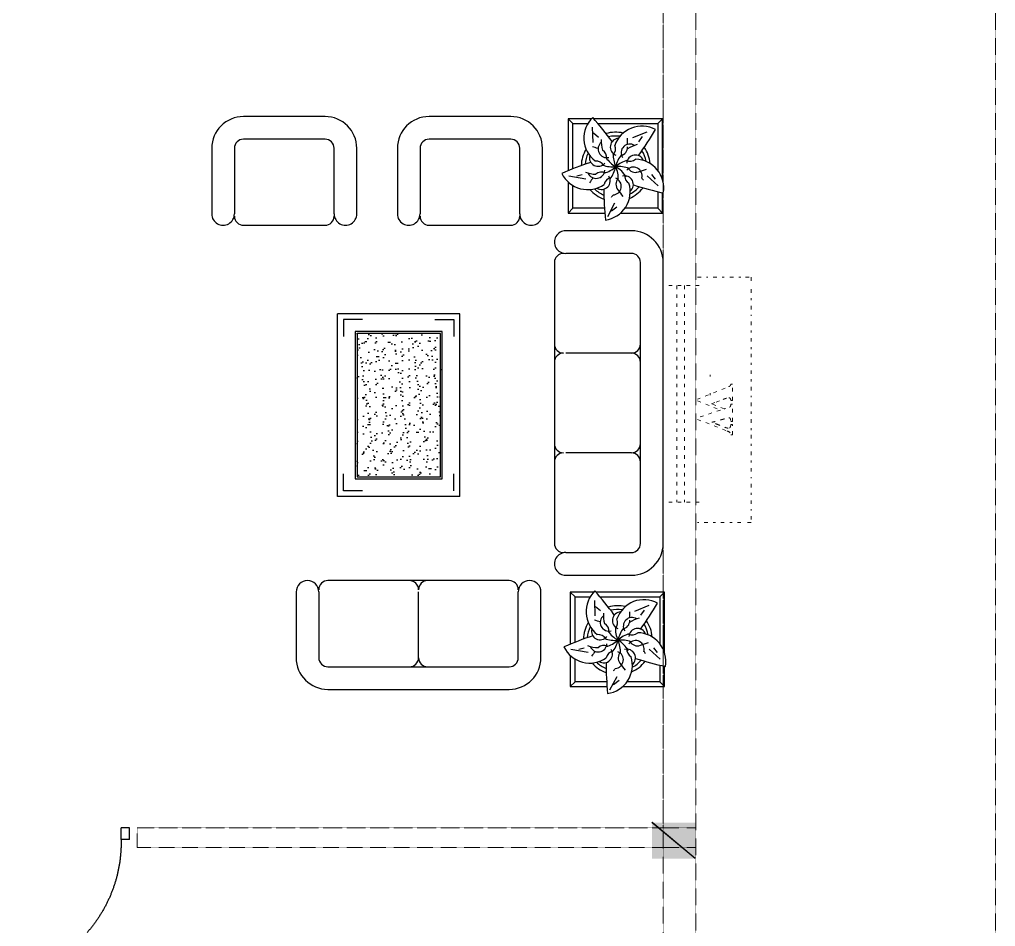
# Model space of a CAD drawing. Header units: millimetres. Extents: x -15225 to 158921, y -72156 to 56162.
# Drawn here: x 21750 to 28307, y -52285 to -46190 of the extents above; entities that cross this region are included whole.
import ezdxf

# ---------------------------------------------------------------- set-up
doc = ezdxf.new("R2010")
doc.units = ezdxf.units.MM
doc.linetypes.add('ACAD_ISO03W100', pattern=[30, 12, -18])
doc.linetypes.add('DASHED2', pattern=[0.375, 0.25, -0.125])
doc.layers.get('0').update_dxf_attribs({"linetype": 'CONTINUOUS'})
for name, color, linetype in [('doors and windows', 1, 'CONTINUOUS'), ('H', 7, 'CONTINUOUS'), ('P', 7, 'CONTINUOUS')]:
    doc.layers.add(name, color=color, linetype=linetype)
doc.layers.add('FURNIT', color=204, linetype='CONTINUOUS', lineweight=9)
doc.layers.add('Layer2', color=7, linetype='ACAD_ISO03W100', lineweight=15)
doc.layers.add('furnitures', color=7, linetype='CONTINUOUS', true_color=0xe67219)

# ---------------------------------------------------------------- blocks, each defined once
blk = doc.blocks.new('D1')
at = {"layer": 'doors and windows'}
for p, q in [((0, 0), (0, 9)), ((0, 9), (0.5, 9)), ((0.5, 0), (0.5, 9)), ((9, 0.7), (8.5, 0.7)), ((8.5, 0.7), (8.5, 0)), ((9, 0.7), (9, 0)), ((0.5, 0), (0, 0)), ((9, 0), (8.5, 0))]:
    blk.add_line(p, q, dxfattribs=at)
at = {"layer": 'doors and windows', "linetype": 'ACAD_ISO03W100', "ltscale": 0.5}
blk.add_arc((0.35, 0.85), 8.151, 358.9456, 88.9456, dxfattribs=at)
blk = doc.blocks.new('A$Cb1573d39')
at = {"layer": 'doors and windows', "xscale": -10, "yscale": 10, "zscale": 10}
blk.add_blockref('D1', (370.76, -79.37), dxfattribs=at)
blk = doc.blocks.new('A$Cfcc27f74')
at = {"layer": 'H', "linetype": 'Continuous'}
blk.add_hatch(color=256, dxfattribs=at).paths.add_polyline_path([(-0.456, -0.625), (-0.456, 1.015), (1.538, 1.015), (1.538, -0.625), (-0.456, -0.625)])
at = {"layer": 'P'}
blk.add_lwpolyline([(1.52, -0.625), (-0.456, 1.033)], dxfattribs=at)
blk = doc.blocks.new('colomn')
at = {"color": 7, "linetype": 'ByBlock', "lineweight": 0}
blk.add_blockref('A$Cfcc27f74', (-262.222, 1241.651), dxfattribs=at)
blk = doc.blocks.new('sofa2')
at = {"layer": 'furnitures'}
for p, q in [((5, 0), (-5, 0)), ((5, -1.25), (-5, -1.25)), ((-6.75, -1.75), (-6.75, -5.375)), ((-5.5, -1.75), (-5.5, -5.375)), ((0, -1.75), (0, -5.375)), ((0, -1.75), (0, -5.375)), ((5.5, -5.375), (5.5, -1.75)), ((6.75, -5.375), (6.75, -1.75)), ((-5, -6), (5, -6))]:
    blk.add_line(p, q, dxfattribs=at)
for centre, radius, start, end in [((-5, -1.75), 1.75, 90, 180), ((5, -1.75), 1.75, 0, 90), ((-5, -1.75), 0.5, 90, 180), ((-0.5, -1.75), 0.5, 0, 90), ((0.5, -1.75), 0.5, 90, 180), ((5, -1.75), 0.5, 0, 90), ((-6.125, -5.375), 0.625, 180, 0), ((6.125, -5.375), 0.625, 180, 0), ((-5, -5.5), 0.5, 180, 270), ((-0.5, -5.5), 0.5, 270, 0), ((0.5, -5.5), 0.5, 180, 270), ((5, -5.5), 0.5, 270, 0)]:
    blk.add_arc(centre, radius, start, end, dxfattribs=at)
blk = doc.blocks.new('sofa3')
at = {"layer": 'furnitures'}
for p, q in [((7.75, 0), (-7.75, 0)), ((7.75, -1.25), (-7.75, -1.25)), ((-9.5, -1.75), (-9.5, -5.375)), ((-8.25, -1.75), (-8.25, -5.375)), ((-2.75, -1.75), (-2.75, -5.375)), ((-2.75, -1.75), (-2.75, -5.375)), ((2.75, -1.75), (2.75, -5.375)), ((2.75, -1.75), (2.75, -5.375)), ((8.25, -5.375), (8.25, -1.75)), ((9.5, -5.375), (9.5, -1.75)), ((-7.75, -6), (7.75, -6))]:
    blk.add_line(p, q, dxfattribs=at)
for centre, radius, start, end in [((-7.75, -1.75), 1.75, 90, 180), ((7.75, -1.75), 1.75, 0, 90), ((-7.75, -1.75), 0.5, 90, 180), ((-3.25, -1.75), 0.5, 0, 90), ((-2.25, -1.75), 0.5, 90, 180), ((2.25, -1.75), 0.5, 0, 90), ((3.25, -1.75), 0.5, 90, 180), ((7.75, -1.75), 0.5, 0, 90), ((-8.875, -5.375), 0.625, 180, 0), ((8.875, -5.375), 0.625, 180, 0), ((-7.75, -5.5), 0.5, 180, 270), ((-3.25, -5.5), 0.5, 270, 0), ((-2.25, -5.5), 0.5, 180, 270), ((2.25, -5.5), 0.5, 270, 0), ((3.25, -5.5), 0.5, 180, 270), ((7.75, -5.5), 0.5, 270, 0)]:
    blk.add_arc(centre, radius, start, end, dxfattribs=at)
blk = doc.blocks.new('sofa1')
at = {"layer": 'furnitures'}
for p, q in [((2.25, 0), (-2.25, 0)), ((2.25, -1.25), (-2.25, -1.25)), ((-4, -1.75), (-4, -5.375)), ((-2.75, -1.75), (-2.75, -5.375)), ((2.75, -5.375), (2.75, -1.75)), ((4, -5.375), (4, -1.75)), ((-2.25, -6), (2.25, -6))]:
    blk.add_line(p, q, dxfattribs=at)
for centre, radius, start, end in [((-2.25, -1.75), 1.75, 90, 180), ((2.25, -1.75), 1.75, 0, 90), ((-2.25, -1.75), 0.5, 90, 180), ((2.25, -1.75), 0.5, 0, 90), ((-3.375, -5.375), 0.625, 180, 0), ((3.375, -5.375), 0.625, 180, 0), ((-2.25, -5.5), 0.5, 180, 270), ((2.25, -5.5), 0.5, 270, 0)]:
    blk.add_arc(centre, radius, start, end, dxfattribs=at)
blk = doc.blocks.new('coir-')
at = {"layer": 'furnitures'}
h = blk.add_hatch(dxfattribs=at)
h.set_pattern_fill('AR-SAND', color=256, scale=0.015, style=0)
h.set_pattern_definition([(37.5, (-761.1087, -35.0692), (-0.02400047, 0.73411986), [0, -0.57912, 0, -0.6477, 0, -0.619125]), (7.5, (-761.1087, -35.0692), (0.6742849, 1.0752377), [0, -0.31242, 0, -0.52197, 0, -0.200025]), (327.5, (-761.5773, -35.0692), (1.18648856, 0.0021558), [0, -0.1905, 0, -0.6858, 0, -0.89535]), (317.5, (-761.5773, -35.0692), (1.1453347, 0.334394), [0, -0.09525, 0, -0.44958, 0, -0.51435])])
h.paths.add_polyline_path([(-3.959, 5.676), (-3.959, 1.081), (3.959, 1.081), (3.959, 5.676)])
for p, q in [((-5.041, 6.757), (5.041, 6.757)), ((-5.041, 0), (-5.041, 6.757)), ((5.041, 0), (5.041, 6.757)), ((-4.721, 6.416), (-3.785, 6.416)), ((-4.721, 6.416), (-3.785, 6.416)), ((-4.721, 5.378), (-4.721, 6.416)), ((-4.721, 5.378), (-4.721, 6.416)), ((4.721, 6.416), (3.785, 6.416)), ((4.721, 6.416), (3.785, 6.416)), ((4.721, 5.378), (4.721, 6.416)), ((4.721, 5.378), (4.721, 6.416)), ((4.058, 5.774), (-4.058, 5.774)), ((-4.058, 5.774), (-4.058, 0.983)), ((3.959, 5.676), (-3.959, 5.676)), ((-3.959, 5.676), (-3.959, 1.081)), ((3.959, 1.081), (3.959, 5.676)), ((4.058, 0.983), (4.058, 5.774)), ((-3.959, 1.081), (3.959, 1.081)), ((4.721, 1.379), (4.721, 0.341)), ((4.721, 1.379), (4.721, 0.341)), ((-4.058, 0.983), (4.058, 0.983)), ((-5.041, 0), (5.041, 0)), ((-4.721, 0.341), (-3.785, 0.341)), ((-4.721, 0.341), (-3.785, 0.341)), ((4.721, 0.341), (3.785, 0.341)), ((4.721, 0.341), (3.785, 0.341))]:
    blk.add_line(p, q, dxfattribs=at)
blk = doc.blocks.new('flower')
at = {"layer": 'furnitures'}
for p, q in [((-1.339, 2.645), (-2.625, 2.645)), ((-2.625, 2.645), (-2.625, -0.221)), ((-2.365, 2.385), (-2.625, 2.645)), ((-2.365, 2.385), (-1.533, 2.385)), ((-2.365, -0.117), (-2.365, 2.385)), ((2.575, 2.645), (-1.208, 2.645)), ((-0.985, 2.385), (2.315, 2.385)), ((2.315, 2.385), (2.575, 2.645)), ((2.315, 2.385), (2.315, -0.197)), ((2.575, -0.692), (2.575, 2.645)), ((-2.625, -0.842), (-2.625, -2.555)), ((-2.365, -2.295), (-2.365, -1.037)), ((2.315, -1.379), (2.315, -2.295)), ((2.575, -2.555), (2.575, -1.439)), ((-2.365, -2.295), (-2.625, -2.555)), ((-2.625, -2.555), (-0.601, -2.555)), ((-0.619, -2.295), (-2.365, -2.295)), ((0.272, -2.555), (2.575, -2.555)), ((2.315, -2.295), (0.505, -2.295)), ((2.315, -2.295), (2.575, -2.555))]:
    blk.add_line(p, q, dxfattribs=at)
at = {"layer": 'furnitures', "color": 3}
for p, q in [((-1.251, 1.334), (-1.274, 2.19)), ((-0.95, 1.612), (-1.228, 1.843)), ((1.708, 1.912), (0.922, 1.588)), ((1.268, 1.38), (1.476, 1.658)), ((-1.644, -0.679), (-2.591, -0.517)), ((-1.852, -0.448), (-2.152, -0.517)), ((2.332, -1.049), (1.731, -0.494)), ((2.193, -0.679), (1.985, -0.425)), ((-0.442, -2.739), (-0.049, -1.998)), ((0.067, -2.229), (-0.234, -2.461))]:
    blk.add_line(p, q, dxfattribs=at)
for centre, radius, start, end in [((-0.175, 1.573), 1.582, 133.7709, 232.4562), ((-15.856, -10.145), 19.446, 36.3611, 41.403), ((1.442, 0.653), 1.582, 61.7709, 160.9232), ((-14.548, 11.945), 19.446, 324.3611, 329.403), ((-6.865, -17.527), 19.446, 72.3611, 73.3361), ((-0.493, 0.978), 0.479, 129.2089, 284.5535), ((0.783, 1.375), 1.582, 175.5885, 196.9232), ((0.176, 1.082), 0.479, 93.2089, 248.5535), ((-0.493, 0.978), 0.479, 317.3492, 23.5397), ((0.176, 1.082), 0.479, 281.3492, 1.952), ((0.778, 0.772), 0.479, 57.2089, 212.5535), ((1.55, -0.319), 1.582, 103.5885, 124.9232), ((-18.791, 1.112), 19.446, 0.3611, 1.3361), ((-0.974, 0.502), 0.479, 165.2089, 320.5535), ((-0.974, 0.502), 0.479, 353.3492, 59.5397), ((1.442, 0.653), 1.582, 177.5421, 204.3607), ((1.55, -0.319), 1.582, 141.5421, 168.3607), ((1.083, 0.167), 0.479, 21.2089, 176.5535), ((4.749, -18.215), 19.446, 108.3611, 113.403), ((-1.083, -0.167), 0.479, 29.3492, 95.5397), ((-0.175, 1.573), 1.582, 249.5421, 276.3607), ((-1.066, 1.169), 1.582, 285.5421, 312.3607), ((0.783, 1.375), 1.582, 213.5421, 240.3607), ((-1.55, 0.319), 1.582, 321.5421, 348.3607), ((1.066, -1.169), 1.582, 105.5421, 132.3607), ((0.175, -1.573), 1.582, 69.5421, 96.3607), ((-1.442, -0.653), 1.582, 357.5421, 24.3607), ((0.778, 0.772), 0.479, 245.3492, 311.5397), ((1.066, -1.169), 1.582, 349.7709, 88.9232), ((-1.55, 0.319), 1.582, 205.7709, 304.9232), ((-1.066, 1.169), 1.582, 247.5885, 268.9232), ((-1.083, -0.167), 0.479, 201.2089, 356.5535), ((-0.778, -0.772), 0.479, 65.3492, 131.5397), ((-0.778, -0.772), 0.479, 237.2089, 32.5535), ((-0.783, -1.375), 1.582, 30.4375, 60.3607), ((0.493, -0.978), 0.479, 309.2089, 104.5535), ((0.974, -0.502), 0.479, 173.3492, 239.5397), ((0.974, -0.502), 0.479, 345.2089, 140.5535), ((1.083, 0.167), 0.479, 209.3492, 289.952), ((-4.749, 18.215), 19.446, 287.9577, 289.3361), ((14.548, -11.945), 19.446, 144.3611, 145.3361), ((-0.176, -1.082), 0.479, 101.3492, 167.5397), ((-0.783, -1.375), 1.582, 277.7709, 16.9232), ((-0.176, -1.082), 0.479, 273.2089, 68.5535), ((0.493, -0.978), 0.479, 137.3492, 217.952), ((6.865, 17.527), 19.446, 252.3611, 257.403), ((0.175, -1.573), 1.582, 31.5885, 37.015), ((18.791, -1.112), 19.446, 180.3611, 185.403), ((-1.442, -0.653), 1.582, 319.5885, 325.015), ((15.856, 10.145), 19.446, 215.9577, 217.3361)]:
    blk.add_arc(centre, radius, start, end, dxfattribs=at)
at = {"layer": 'furnitures'}
for centre, radius, start, end in [((0, 0), 1.903, 77.3946, 106.2488), ((0, 0), 1.695, 81.9746, 103.4633), ((0, 0), 1.903, 149.3946, 178.2488), ((0, 0), 1.695, 153.9746, 175.4633), ((0, 0), 1.695, 9.9746, 31.4633), ((0, 0), 1.903, 5.3946, 34.2488), ((0.175, -1.573), 1.582, 52.4562, 52.9232), ((0, 0), 1.903, 221.3946, 250.2488), ((0, 0), 1.695, 225.9746, 247.4633), ((-1.442, -0.653), 1.582, 340.4562, 340.9232), ((0, 0), 1.903, 293.3946, 322.2488), ((0, 0), 1.695, 297.9746, 319.4633)]:
    blk.add_arc(centre, radius, start, end, dxfattribs=at)
blk = doc.blocks.new('A$C55d5ff66')
at = {"layer": 'FURNIT', "xscale": 10, "yscale": 10, "zscale": 10}
for name, p, rotation in [('flower', (-203.45, -60.46), 180), ('sofa3', (-228.42, -191.3), 89.99999999999999), ('coir-', (-116.37, -190.12), 270), ('sofa1', (-121.84, -349.3), 180), ('sofa1', (-19.48, -349.3), 180), ('flower', (-202.26, -321.63), 180)]:
    blk.add_blockref(name, p, dxfattribs=dict(at, rotation=rotation))
blk.add_blockref('sofa2', (-93.52, -33.3), dxfattribs=at)
blk = doc.blocks.new('sofa')
at = {"layer": 'P', "linetype": 'ByBlock', "lineweight": 0, "xscale": 0.08321249200093483, "yscale": 0.08321249200093483, "zscale": 0.08321249200093483, "rotation": 180}
blk.add_blockref('A$C55d5ff66', (90.722, 928.6), dxfattribs=at)
blk = doc.blocks.new('plan')
at = {"color": 7, "lineweight": 15}
for p, q in [((665406.8, 151066.8), (665286, 151066.8)), ((665332.5, 151066.8), (665332.5, 150338.6)), ((665357.3, 151066.8), (665357.3, 150338.6)), ((665401.6, 151094.7), (665435.7, 151094.7)), ((665454.3, 151094.7), (665491.5, 151094.7)), ((665454.3, 151094.7), (665491.5, 151094.7)), ((665510.1, 151094.7), (665547.3, 151094.7)), ((665510.1, 151094.7), (665547.3, 151094.7)), ((665562.7, 151094.7), (665581.4, 151094.7)), ((665562.7, 151094.7), (665581.4, 151094.7)), ((665581.4, 151094.7), (665581.4, 151073)), ((665581.4, 151094.7), (665581.4, 151073)), ((665581.4, 151054.3), (665581.4, 151017.2)), ((665581.4, 151054.3), (665581.4, 151017.2)), ((665581.4, 150998.7), (665581.4, 150964.6)), ((665581.4, 150998.7), (665581.4, 150964.6)), ((665581.4, 150945.9), (665581.4, 150908.8)), ((665581.4, 150945.9), (665581.4, 150908.8)), ((665581.4, 150890.1), (665581.4, 150853)), ((665581.4, 150890.1), (665581.4, 150853)), ((665581.4, 150837.5), (665581.4, 150800.2)), ((665581.4, 150837.5), (665581.4, 150800.2)), ((665581.4, 150781.7), (665581.4, 150744.5)), ((665581.4, 150781.7), (665581.4, 150744.5)), ((665443.6, 150761.2), (665443.6, 150766.9)), ((665494.3, 150721.7), (665401.1, 150684.9)), ((665494.3, 150721.7), (665401.1, 150684.9)), ((665443.6, 150698.7), (665443.6, 150704.8)), ((665519.3, 150735.8), (665513.3, 150735.8)), ((665519.3, 150735.8), (665513.3, 150735.8)), ((665519.3, 150680.6), (665519.3, 150735.8)), ((665519.3, 150680.6), (665519.3, 150735.8)), ((665581.4, 150725.9), (665581.4, 150691.8)), ((665581.4, 150725.9), (665581.4, 150691.8)), ((665401.1, 150678.9), (665478.2, 150647.8)), ((665401.1, 150678.9), (665478.2, 150647.8)), ((665448.3, 150669.2), (665464.4, 150674.8)), ((665464.4, 150674.8), (665487.5, 150684.1)), ((665464.4, 150674.8), (665487.5, 150684.1)), ((665513.3, 150680.6), (665519.3, 150680.6)), ((665513.3, 150680.6), (665519.3, 150680.6)), ((665581.4, 150673.2), (665581.4, 150636)), ((665581.4, 150673.2), (665581.4, 150636)), ((665478.2, 150647.8), (665401.1, 150622.4)), ((665478.2, 150647.8), (665401.1, 150622.4)), ((665491.1, 150652.3), (665448.3, 150669.2)), ((665491.1, 150652.3), (665448.3, 150669.2)), ((665519.3, 150668.4), (665513.3, 150668.4)), ((665519.3, 150668.4), (665513.3, 150668.4)), ((665519.3, 150610.3), (665519.3, 150668.4)), ((665519.3, 150610.3), (665519.3, 150668.4)), ((665401.1, 150616.8), (665500.8, 150578)), ((665401.1, 150616.8), (665500.8, 150578)), ((665513.3, 150610.3), (665519.3, 150610.3)), ((665513.3, 150610.3), (665519.3, 150610.3)), ((665581.4, 150617.5), (665581.4, 150580.3)), ((665581.4, 150617.5), (665581.4, 150580.3)), ((665519.3, 150599.4), (665513.3, 150599.4)), ((665519.3, 150599.4), (665513.3, 150599.4)), ((665519.3, 150565.5), (665519.3, 150599.4)), ((665519.3, 150565.5), (665519.3, 150599.4)), ((665513.3, 150565.5), (665519.3, 150565.5)), ((665513.3, 150565.5), (665519.3, 150565.5)), ((665581.4, 150564.8), (665581.4, 150527.6)), ((665581.4, 150564.8), (665581.4, 150527.6)), ((665581.4, 150509), (665581.4, 150471.8)), ((665581.4, 150509), (665581.4, 150471.8)), ((665581.4, 150453.3), (665581.4, 150419.2)), ((665581.4, 150453.3), (665581.4, 150419.2)), ((665581.4, 150400.6), (665581.4, 150363.4)), ((665581.4, 150400.6), (665581.4, 150363.4)), ((665581.4, 150344.8), (665581.4, 150310.7)), ((665581.4, 150344.8), (665581.4, 150310.7)), ((665406.8, 150338.6), (665286, 150338.6)), ((665581.4, 150292.1), (665581.4, 150270.3)), ((665581.4, 150292.1), (665581.4, 150270.3)), ((665435.7, 150270.3), (665401.6, 150270.3)), ((665491.5, 150270.3), (665454.3, 150270.3)), ((665491.5, 150270.3), (665454.3, 150270.3)), ((665547.3, 150270.3), (665510.1, 150270.3)), ((665547.3, 150270.3), (665510.1, 150270.3)), ((665581.4, 150270.3), (665562.7, 150270.3)), ((665581.4, 150270.3), (665562.7, 150270.3))]:
    blk.add_line(p, q, dxfattribs=at)
at = {"color": 7, "lineweight": 15, "extrusion": (0, -4.44089e-16, -1)}
for p, q in [((665406.8, 151066.8), (665286, 151066.8)), ((665332.5, 151066.8), (665332.5, 150338.6)), ((665357.3, 151066.8), (665357.3, 150338.6)), ((665443.6, 150761.2), (665443.6, 150766.9)), ((665443.6, 150698.7), (665443.6, 150704.8)), ((665406.8, 150338.6), (665286, 150338.6))]:
    blk.add_line(p, q, dxfattribs=at)
at = {"color": 7, "lineweight": 15, "extrusion": (5.43852e-32, 4.44089e-16, -1)}
for p, q in [((665401.6, 151094.7), (665435.7, 151094.7)), ((665454.3, 151094.7), (665491.5, 151094.7)), ((665454.3, 151094.7), (665491.5, 151094.7)), ((665510.1, 151094.7), (665547.3, 151094.7)), ((665510.1, 151094.7), (665547.3, 151094.7)), ((665562.7, 151094.7), (665581.4, 151094.7)), ((665562.7, 151094.7), (665581.4, 151094.7)), ((665581.4, 151094.7), (665581.4, 151073)), ((665581.4, 151094.7), (665581.4, 151073)), ((665581.4, 151054.3), (665581.4, 151017.2)), ((665581.4, 151054.3), (665581.4, 151017.2)), ((665581.4, 150998.7), (665581.4, 150964.6)), ((665581.4, 150998.7), (665581.4, 150964.6)), ((665581.4, 150945.9), (665581.4, 150908.8)), ((665581.4, 150945.9), (665581.4, 150908.8)), ((665581.4, 150890.1), (665581.4, 150853)), ((665581.4, 150890.1), (665581.4, 150853)), ((665581.4, 150837.5), (665581.4, 150800.2)), ((665581.4, 150837.5), (665581.4, 150800.2)), ((665581.4, 150781.7), (665581.4, 150744.5)), ((665581.4, 150781.7), (665581.4, 150744.5)), ((665494.3, 150721.7), (665401.1, 150684.9)), ((665494.3, 150721.7), (665401.1, 150684.9)), ((665519.3, 150735.8), (665513.3, 150735.8)), ((665519.3, 150735.8), (665513.3, 150735.8)), ((665519.3, 150680.6), (665519.3, 150735.8)), ((665519.3, 150680.6), (665519.3, 150735.8)), ((665581.4, 150725.9), (665581.4, 150691.8)), ((665581.4, 150725.9), (665581.4, 150691.8)), ((665401.1, 150678.9), (665478.2, 150647.8)), ((665401.1, 150678.9), (665478.2, 150647.8)), ((665448.3, 150669.2), (665464.4, 150674.8)), ((665464.4, 150674.8), (665487.5, 150684.1)), ((665464.4, 150674.8), (665487.5, 150684.1)), ((665513.3, 150680.6), (665519.3, 150680.6)), ((665513.3, 150680.6), (665519.3, 150680.6)), ((665581.4, 150673.2), (665581.4, 150636)), ((665581.4, 150673.2), (665581.4, 150636)), ((665478.2, 150647.8), (665401.1, 150622.4)), ((665478.2, 150647.8), (665401.1, 150622.4)), ((665491.1, 150652.3), (665448.3, 150669.2)), ((665491.1, 150652.3), (665448.3, 150669.2)), ((665519.3, 150668.4), (665513.3, 150668.4)), ((665519.3, 150668.4), (665513.3, 150668.4)), ((665519.3, 150610.3), (665519.3, 150668.4)), ((665519.3, 150610.3), (665519.3, 150668.4)), ((665401.1, 150616.8), (665500.8, 150578)), ((665401.1, 150616.8), (665500.8, 150578)), ((665513.3, 150610.3), (665519.3, 150610.3)), ((665513.3, 150610.3), (665519.3, 150610.3)), ((665581.4, 150617.5), (665581.4, 150580.3)), ((665581.4, 150617.5), (665581.4, 150580.3)), ((665519.3, 150599.4), (665513.3, 150599.4)), ((665519.3, 150599.4), (665513.3, 150599.4)), ((665519.3, 150565.5), (665519.3, 150599.4)), ((665519.3, 150565.5), (665519.3, 150599.4)), ((665513.3, 150565.5), (665519.3, 150565.5)), ((665513.3, 150565.5), (665519.3, 150565.5)), ((665581.4, 150564.8), (665581.4, 150527.6)), ((665581.4, 150564.8), (665581.4, 150527.6)), ((665581.4, 150509), (665581.4, 150471.8)), ((665581.4, 150509), (665581.4, 150471.8)), ((665581.4, 150453.3), (665581.4, 150419.2)), ((665581.4, 150453.3), (665581.4, 150419.2)), ((665581.4, 150400.6), (665581.4, 150363.4)), ((665581.4, 150400.6), (665581.4, 150363.4)), ((665581.4, 150344.8), (665581.4, 150310.7)), ((665581.4, 150344.8), (665581.4, 150310.7)), ((665581.4, 150292.1), (665581.4, 150270.3)), ((665581.4, 150292.1), (665581.4, 150270.3)), ((665435.7, 150270.3), (665401.6, 150270.3)), ((665435.7, 150270.3), (665401.6, 150270.3)), ((665491.5, 150270.3), (665454.3, 150270.3)), ((665491.5, 150270.3), (665454.3, 150270.3)), ((665547.3, 150270.3), (665510.1, 150270.3)), ((665547.3, 150270.3), (665510.1, 150270.3)), ((665581.4, 150270.3), (665562.7, 150270.3)), ((665581.4, 150270.3), (665562.7, 150270.3))]:
    blk.add_line(p, q, dxfattribs=at)
at = {"color": 7, "linetype": 'ByBlock', "lineweight": 15}
for p, q in [((665286, 149244.7), (665395.8, 149244.7)), ((665286, 149178.8), (665395.8, 149178.8))]:
    blk.add_line(p, q, dxfattribs=at)
at = {"color": 7, "linetype": 'ByBlock', "lineweight": 15, "extrusion": (0, -4.44089e-16, -1)}
for p, q in [((665286, 149244.7), (665395.8, 149244.7)), ((665286, 149178.8), (665395.8, 149178.8))]:
    blk.add_line(p, q, dxfattribs=at)
at = {"color": 7, "linetype": 'ByBlock', "lineweight": 0}
blk.add_lwpolyline([(654360.8, 157372.9), (666402.3, 157372.9), (666402.3, 145331.4), (654360.8, 145331.4)], close=True, dxfattribs=at)
at = {"color": 7, "linetype": 'ByBlock', "lineweight": 15}
blk.add_lwpolyline([(665286, 146475.8), (665286, 155176.9), (665395.8, 155176.9), (665395.8, 146475.8)], dxfattribs=at)
at = {"color": 7, "linetype": 'ByBlock', "lineweight": 15, "extrusion": (0, -4.44089e-16, -1)}
blk.add_lwpolyline([(-665286, 146475.8), (-665286, 155176.9), (-665395.8, 155176.9), (-665395.8, 146475.8)], dxfattribs=at)
at = {"color": 7, "linetype": 'ByBlock', "lineweight": 13}
for points in [[(663518.8, 149244.7), (665286, 149244.7), (665286, 152099.6), (663124, 152099.6)], [(663518.8, 149178.8), (665286, 149178.8), (665286, 149244.7), (663518.8, 149244.7)], [(663518.8, 149244.7), (663518.8, 149178.8)]]:
    blk.add_lwpolyline(points, dxfattribs=at)
at = {"color": 7, "linetype": 'ByBlock', "lineweight": 13, "extrusion": (0, -4.44089e-16, -1)}
for points in [[(-663518.8, 149244.7), (-665286, 149244.7), (-665286, 152099.6), (-663124, 152099.6)], [(-663518.8, 149178.8), (-665286, 149178.8), (-665286, 149244.7), (-663518.8, 149244.7)]]:
    blk.add_lwpolyline(points, dxfattribs=at)
at = {"color": 7, "lineweight": 15}
for points in [[(665513.3, 150735.8), (665512.1, 150729.3), (665510.4, 150728.1), (665494.3, 150721.7)], [(665513.3, 150735.8), (665512.1, 150729.3), (665510.4, 150728.1), (665494.3, 150721.7)], [(665513.3, 150735.8), (665512.1, 150729.3), (665510.4, 150728.1), (665494.3, 150721.7)], [(665513.3, 150735.8), (665512.1, 150729.3), (665510.4, 150728.1), (665494.3, 150721.7)], [(665487.5, 150684.1), (665500, 150688.6), (665503.6, 150689.8), (665506.4, 150689.8)], [(665487.5, 150684.1), (665500, 150688.6), (665503.6, 150689.8), (665506.4, 150689.8)], [(665487.5, 150684.1), (665500, 150688.6), (665503.6, 150689.8), (665506.4, 150689.8)], [(665487.5, 150684.1), (665500, 150688.6), (665503.6, 150689.8), (665506.4, 150689.8)], [(665506.4, 150689.8), (665510.4, 150689.8), (665512.5, 150687.4), (665513.3, 150680.6)], [(665506.4, 150689.8), (665510.4, 150689.8), (665512.5, 150687.4), (665513.3, 150680.6)], [(665506.4, 150689.8), (665510.4, 150689.8), (665512.5, 150687.4), (665513.3, 150680.6)], [(665506.4, 150689.8), (665510.4, 150689.8), (665512.5, 150687.4), (665513.3, 150680.6)], [(665495.9, 150653.5), (665495.1, 150653.5), (665493.1, 150653.1), (665491.1, 150652.3)], [(665495.9, 150653.5), (665495.1, 150653.5), (665493.1, 150653.1), (665491.1, 150652.3)], [(665495.9, 150653.5), (665495.1, 150653.5), (665493.1, 150653.1), (665491.1, 150652.3)], [(665495.9, 150653.5), (665495.1, 150653.5), (665493.1, 150653.1), (665491.1, 150652.3)], [(665513.3, 150668.4), (665512.5, 150658.7), (665512.1, 150658.3), (665495.9, 150653.5)], [(665513.3, 150668.4), (665512.5, 150658.7), (665512.1, 150658.3), (665495.9, 150653.5)], [(665513.3, 150668.4), (665512.5, 150658.7), (665512.1, 150658.3), (665495.9, 150653.5)], [(665513.3, 150668.4), (665512.5, 150658.7), (665512.1, 150658.3), (665495.9, 150653.5)], [(665449.5, 150607.1), (665460, 150609.5), (665464.9, 150610.7), (665481, 150615.6)], [(665449.5, 150607.1), (665460, 150609.5), (665464.9, 150610.7), (665481, 150615.6)], [(665449.5, 150607.1), (665460, 150609.5), (665464.9, 150610.7), (665481, 150615.6)], [(665449.5, 150607.1), (665460, 150609.5), (665464.9, 150610.7), (665481, 150615.6)], [(665472.9, 150598.2), (665464.1, 150601.9), (665458.4, 150603.8), (665449.5, 150607.1)], [(665472.9, 150598.2), (665464.1, 150601.9), (665458.4, 150603.8), (665449.5, 150607.1)], [(665481, 150615.6), (665497.1, 150620), (665504.8, 150622), (665507.2, 150622)], [(665481, 150615.6), (665497.1, 150620), (665504.8, 150622), (665507.2, 150622)], [(665481, 150615.6), (665497.1, 150620), (665504.8, 150622), (665507.2, 150622)], [(665481, 150615.6), (665497.1, 150620), (665504.8, 150622), (665507.2, 150622)], [(665507.2, 150622), (665511.3, 150622), (665512.5, 150619.6), (665513.3, 150610.3)], [(665507.2, 150622), (665511.3, 150622), (665512.5, 150619.6), (665513.3, 150610.3)], [(665507.2, 150622), (665511.3, 150622), (665512.5, 150619.6), (665513.3, 150610.3)], [(665507.2, 150622), (665511.3, 150622), (665512.5, 150619.6), (665513.3, 150610.3)], [(665504.8, 150587.3), (665501.6, 150587.3), (665491.9, 150590.5), (665472.9, 150598.2)], [(665504.8, 150587.3), (665501.6, 150587.3), (665491.9, 150590.5), (665472.9, 150598.2)], [(665504.8, 150587.3), (665501.6, 150587.3), (665491.9, 150590.5), (665472.9, 150598.2)], [(665504.8, 150587.3), (665501.6, 150587.3), (665491.9, 150590.5), (665472.9, 150598.2)], [(665500.8, 150578), (665510.1, 150574.4), (665512.1, 150572.4), (665513.3, 150565.5)], [(665500.8, 150578), (665510.1, 150574.4), (665512.1, 150572.4), (665513.3, 150565.5)], [(665500.8, 150578), (665510.1, 150574.4), (665512.1, 150572.4), (665513.3, 150565.5)], [(665500.8, 150578), (665510.1, 150574.4), (665512.1, 150572.4), (665513.3, 150565.5)], [(665513.3, 150599.4), (665512.5, 150590.2), (665510.4, 150587.3), (665504.8, 150587.3)], [(665513.3, 150599.4), (665512.5, 150590.2), (665510.4, 150587.3), (665504.8, 150587.3)], [(665513.3, 150599.4), (665512.5, 150590.2), (665510.4, 150587.3), (665504.8, 150587.3)], [(665513.3, 150599.4), (665512.5, 150590.2), (665510.4, 150587.3), (665504.8, 150587.3)]]:
    blk.add_open_spline(points, degree=3, dxfattribs=at)
at = {"color": 7, "linetype": 'ByBlock', "lineweight": 15, "xscale": 73.2007409328813, "yscale": 73.2007409328813, "zscale": 73.2007409328813}
blk.add_blockref('A$Cfcc27f74', (665281.9, 149187.1), dxfattribs=at)
at = {"color": 7, "linetype": 'ByBlock', "lineweight": 13, "xscale": 5.657291710556557, "yscale": 5.657291710556557, "zscale": 5.657291710556557, "rotation": 180}
blk.add_blockref('A$Cb1573d39', (665081.9, 148795.7), dxfattribs=at)
at = {"layer": 'P', "linetype": 'ByBlock', "lineweight": 13, "xscale": 73.2007409328813, "yscale": 73.2007409328813, "zscale": 73.2007409328813}
blk.add_blockref('colomn', (684476.8, 58297.3), dxfattribs=at)
at = {"layer": 'P', "linetype": 'ByBlock', "lineweight": 15, "xscale": 73.2007409328813, "yscale": 73.2007409328813, "zscale": 73.2007409328813}
blk.add_blockref('sofa', (657253.8, 81532.6), dxfattribs=at)

msp = doc.modelspace()

# ---------------------------------------------------------------- block references
at = {"layer": 'Layer2', "linetype": 'DASHED2', "xscale": 2, "yscale": 2, "zscale": 2}
msp.add_blockref('plan', (-1304498, -350111.5), dxfattribs=at)

doc.saveas('drawing.dxf')
